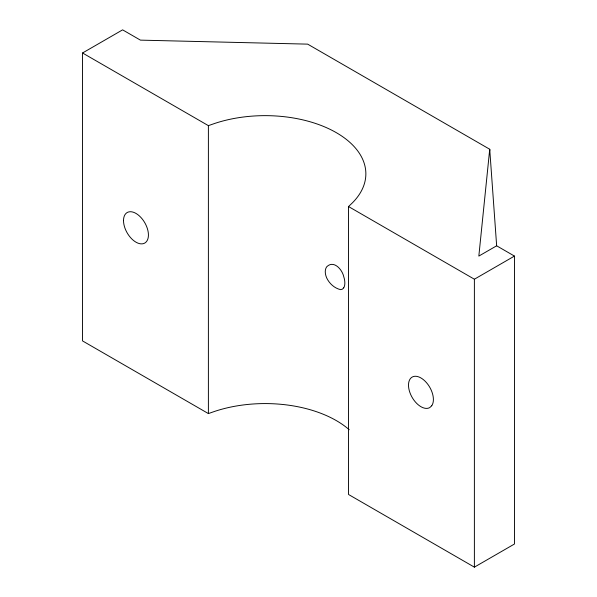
<?xml version="1.0" encoding="UTF-8"?>
<svg xmlns="http://www.w3.org/2000/svg" width="597" height="597" viewBox="0 0 597 597"><rect width="100%" height="100%" fill="white"/><g stroke="black" fill="none" stroke-linecap="round" stroke-linejoin="round"><path stroke-width="0.9" d="M82.543 52.984L122.616 29.85L140.429 40.133L307.656 44.133L489.719 149.25L496.652 245.8L514.457 256.083L514.457 544.016L474.384 567.15L348.536 494.488L348.536 206.555L352.357 202.898A100.759 58.17 0 0 0 336.35 132.683A100.759 58.17 0 0 0 214.726 123.437L208.39 125.646L82.543 52.984L82.543 340.917L208.39 413.579L214.726 411.37A100.759 58.17 0 0 1 349.23 429.736M496.652 245.8L478.839 256.083L489.719 149.25L489.719 151.086M348.536 206.555L474.384 279.217L514.457 256.083M474.384 279.217L474.384 567.15M208.39 125.646L208.39 413.579M343.715 287.844L342.365 289.172L340.603 289.642C334.536 288.291 329.41 283.605 326.746 278.053A13.753 8.91 53 0 1 326.746 266.74C333.753 259.807 342.163 269.478 343.715 276.538A13.753 6.836 66.1 0 1 343.715 287.851M431.735 405.751L429.758 407.587A17.611 10.164 60 0 1 409.251 390.498A17.611 10.164 60 0 1 422.034 378.64A17.611 10.164 60 0 1 431.735 405.751M123.519 220.614A17.611 10.164 60 0 0 142.198 243.852A17.611 10.164 60 0 0 142.198 218.942A17.611 10.164 60 0 0 123.519 220.614"/></g></svg>
